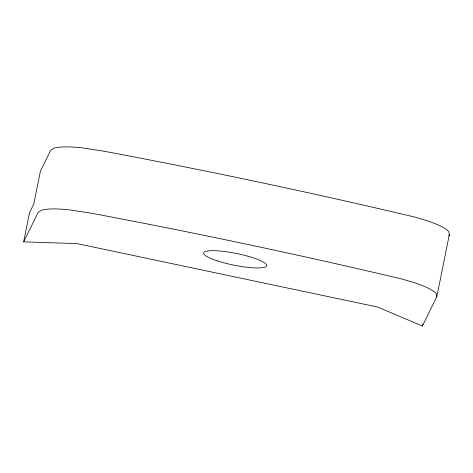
<?xml version="1.0" encoding="UTF-8"?>
<svg xmlns="http://www.w3.org/2000/svg" width="473" height="473" viewBox="0 0 473 473"><rect width="100%" height="100%" fill="white"/><g stroke="black" fill="none" stroke-linecap="round" stroke-linejoin="round"><path stroke-width="0.71" d="M23.65 241.874L29.527 212.72L33.778 204.064L40.406 171.196L50.629 150.384L53.745 148.268A55.229 10.258 11.4 0 1 81.728 147.801L104.379 151.277C204.998 170.203 305.203 191.299 404.87 214.73L413.834 216.829L426.386 220.524A55.229 10.258 11.4 0 1 448.706 231.61L449.35 234.531L436.845 296.559L422.407 326.051L377.537 307.024L77.004 243.589L23.65 241.874L38.124 212.412L41.24 210.296A55.229 10.258 11.4 0 1 69.224 209.829L91.874 213.305C192.493 232.237 292.698 253.327 392.365 276.758L401.329 278.857L413.881 282.552A55.229 10.258 11.4 0 1 436.201 293.638L436.845 296.559M422.407 326.051L422.838 323.916M448.711 235.832L449.35 234.531M217.06 260.777A32.158 5.972 11.4 0 0 266.553 265.932A32.158 5.972 11.4 0 0 221.76 251.187A32.158 5.972 11.4 0 0 217.06 260.777"/></g></svg>
